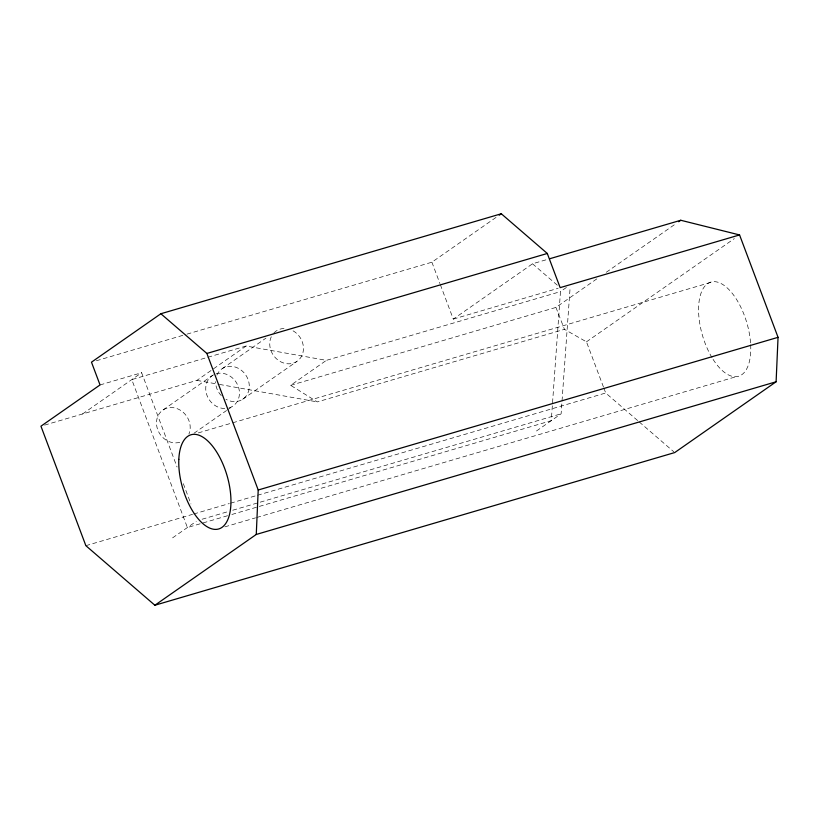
<?xml version="1.0" encoding="UTF-8"?>
<svg xmlns="http://www.w3.org/2000/svg" width="819" height="819" viewBox="0 0 819 819"><rect width="100%" height="100%" fill="white"/><g stroke="black" fill="none" stroke-linecap="round" stroke-linejoin="round"><path stroke-width="0.61" stroke-dasharray="4.09 3.07" d="M566.39 287.479L560.483 291.605L551.269 420.669L229.044 515.305M536.496 430.978L561.117 413.79L570.147 287.254M82.535 413.984L141.626 372.727L177.047 466.973M44.615 425.112L196.898 380.395L246.14 346.017L326.392 360.35L560.483 291.605M163.114 409.909L212.356 375.542M222.205 368.663L265.95 338.124M186.998 334.132L431.9 262.203L496.109 217.373M194.052 433.21L226.535 410.534M227.58 409.797L232.821 406.142M242.67 399.273L296.836 361.455M603.47 387.049L586.465 341.83L564.455 329.33L317.342 401.914L290.653 385.319L326.392 360.35M440.366 284.725L453.286 319.103L532.524 263.779L547.225 259.469M172.614 537.848L196.243 521.355M290.653 385.319L555.937 307.422L597.901 278.122M606.295 272.266L676.576 223.198M586.465 341.83L734.326 238.605M96.386 360.749L185.77 334.49M100.041 384.94L141.626 372.727M246.14 346.017L131.777 379.606L187.387 527.538L227.815 515.663M453.286 319.103L558.138 288.308M198.321 432.893L713.257 281.654M85.862 545.679L192.526 514.352M193.755 513.994L229.31 503.552M230.538 503.194L256.286 495.628M257.504 495.27L605.702 392.997L638.288 421.13M202.129 519.226L227.856 511.67M232.76 510.227L561.117 413.79M224.856 526.863L255.508 517.854M256.726 517.495L736.107 376.699M196.898 380.395L218.233 384.203M219.482 384.428L317.342 401.914M639.25 421.959L673.75 451.74M532.524 263.779L558.241 285.995M555.937 307.422L564.455 329.33M603.91 388.237L605.702 392.997M431.9 262.203L439.916 283.538M183.333 483.681L190.95 503.961M216.871 375.133A18.407 16.052 55.1 0 1 238.923 368.652A18.407 16.052 55.1 0 1 247.993 392.792A18.407 16.052 55.1 0 1 225.942 399.273M221.284 395.628A18.407 16.052 55.1 0 1 215.571 381.664M216.165 373.771A18.407 16.052 55.1 0 1 238.186 386.261A18.407 16.052 55.1 0 1 229.003 407.913M224.744 408.517A18.407 16.052 55.1 0 1 206.439 393.724A18.407 16.052 55.1 0 1 215.172 374.109M179.76 442.291A18.407 16.052 55.1 0 1 156.624 425.225A18.407 16.052 55.1 0 1 175.583 408.149A18.407 16.052 55.1 0 1 188.913 434.05M293.089 330.845A18.407 16.052 55.1 0 1 301.535 356.285A18.407 16.052 55.1 0 1 277.508 359.695A18.407 16.052 55.1 0 1 273.239 333.661M273.945 332.872A18.407 16.052 55.1 0 1 286.64 328.634M750.675 344.799A49.089 23.055 73.6 0 1 739.199 376.054A49.089 23.055 73.6 0 1 712.694 358.763M712.018 357.657A49.089 23.055 73.6 0 1 710.196 282.289A49.089 23.055 73.6 0 1 750.603 343.611"/><path stroke-width="1.23" d="M154.873 605.241L256.265 534.459L258.21 490.008L206.879 353.45L160.872 313.738L91.482 362.182L100.041 384.94L40.95 426.197L85.862 545.679L154.873 605.241L674.713 452.569L776.105 381.777L778.05 337.326L739.567 234.94L680.773 220.27L549.682 258.753M499.221 215.202L501.289 213.759L547.297 253.47L560.145 287.643L739.567 234.94M678.675 221.734L680.773 220.27M160.872 313.738L501.289 213.759M206.879 353.45L547.297 253.47M258.21 490.008L778.05 337.326M256.265 534.459L776.105 381.777M178.818 459.387A49.089 23.055 73.6 0 0 216.267 529.381A49.089 23.055 73.6 0 0 219.441 456.787A49.089 23.055 73.6 0 0 178.818 459.387"/></g></svg>
